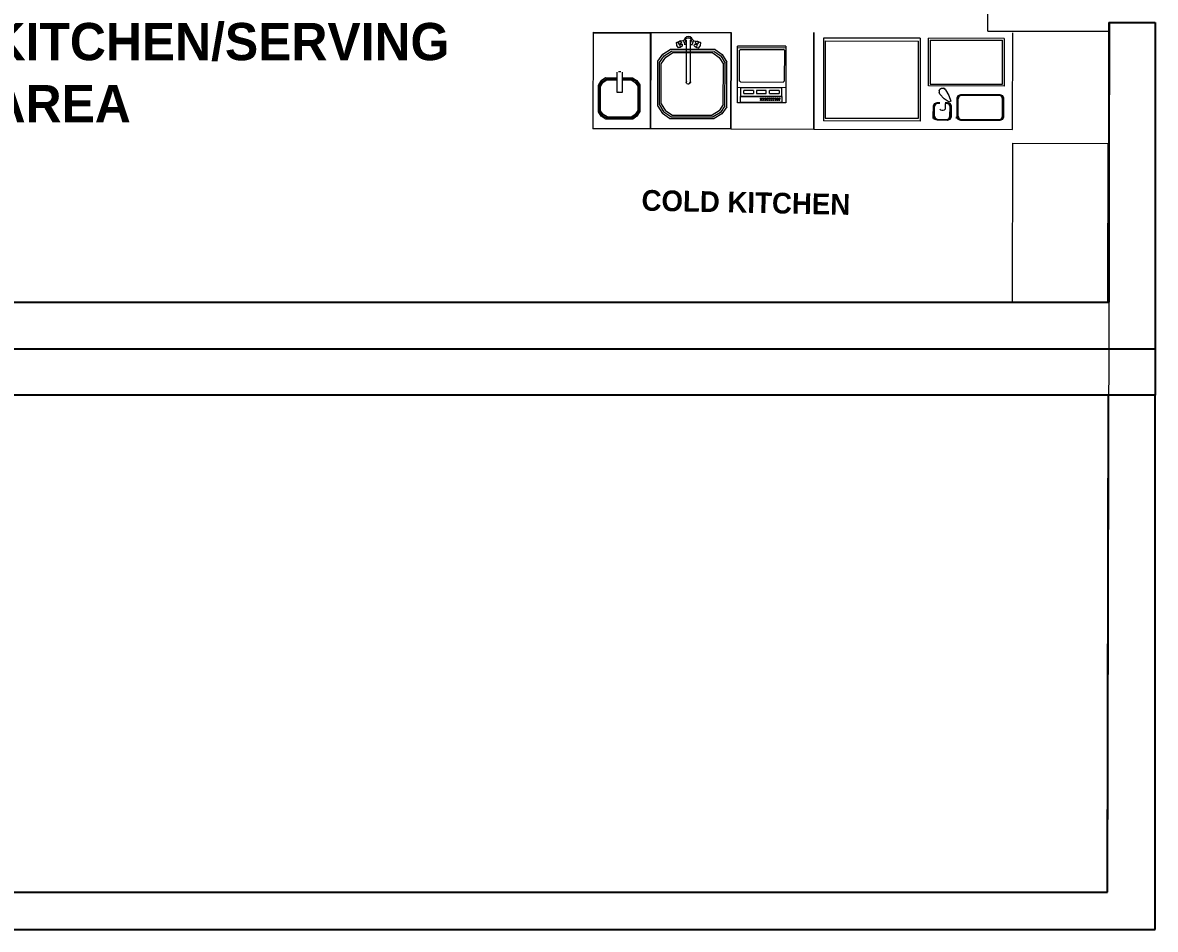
# Model space of a CAD drawing. Header units: inches. Extents: x 484217 to 497210, y -26946 to -21493.
# Drawn here: x 488042.6 to 488316.2, y -26437.7 to -26218.7 of the extents above; entities that cross this region are included whole.
import ezdxf

# ---------------------------------------------------------------- set-up
doc = ezdxf.new("R2010")
doc.units = ezdxf.units.IN
doc.header["$LTSCALE"] = 20
doc.header["$MEASUREMENT"] = 0
doc.linetypes.add('AUSGEZOGEN', pattern=[0])
for name, color, linetype in [('A-DIMENSION', 4, 'Continuous'), ('A-GLASS', 4, 'Continuous'), ('A-WALL', 7, 'Continuous'), ('K3-TEXT', 167, 'AUSGEZOGEN')]:
    doc.layers.add(name, color=color, linetype=linetype)
doc.layers.add('TC-EQUIPMENT', color=251, linetype='Continuous', lineweight=5)
doc.styles.get("Standard").update_dxf_attribs({"font": ''})
doc.styles.get('Standard').set_extended_font_data('MicrogrammaSSi', bold=True)

msp = doc.modelspace()

# ---------------------------------------------------------------- linework, layer by layer
for p, q in [((488304.59, -26428.72, 6.93), (488304.85, -26308.72, 6.93)), ((488316.15, -26437.72, 6.93), (488316.15, -26308.72, 6.93)), ((484317.68, -26428.72, 6.93), (488304.59, -26428.72, 6.93)), ((484306.43, -26437.72, 6.93), (488316.15, -26437.72, 6.93))]:
    msp.add_line(p, q)
at = {"layer": 'A-DIMENSION', "color": 8}
for p, q in [((488316.15, -26297.47, 6.93), (488316.15, -26308.72, 6.93)), ((488316.15, -26308.72, 6.93), (488019.54, -26308.72, 6.93))]:
    msp.add_line(p, q, dxfattribs=at)
at = {"layer": 'A-GLASS'}
msp.add_line((488304.9, -26218.72, 6.93), (488316.15, -26218.72, 6.93), dxfattribs=at)
at = {"layer": 'A-WALL'}
for p, q in [((488304.9, -26218.72, 6.93), (488304.9, -26286.22, 6.93)), ((488316.15, -26218.72, 6.93), (488316.15, -26297.47, 6.93)), ((488019.54, -26286.22, 6.93), (488304.9, -26286.22, 6.93)), ((488019.54, -26297.47, 6.93), (488316.15, -26297.47, 6.93))]:
    msp.add_line(p, q, dxfattribs=at)
at = {"layer": 'TC-EQUIPMENT'}
for p, q in [((488275.73, -26220.79, 3.81), (488275.73, -26179.95, 3.81)), ((488275.73, -26220.79, 3.81), (488304.9, -26220.79, 3.81)), ((488305.05, -26218.72, 6.93), (488304.59, -26428.72, 6.93)), ((488180.36, -26220.99, 6.93), (488180.3, -26244.33, 6.93)), ((488180.36, -26220.99, 6.93), (488213.7, -26221.06, 6.93)), ((488180.36, -26221.16, 6.93), (488194.26, -26221.19, 6.93)), ((488194.21, -26244.36, 6.93), (488194.26, -26221.02, 6.93)), ((488194.31, -26244.36, 6.93), (488194.36, -26221.02, 6.93)), ((488213.7, -26221.23, 6.93), (488194.36, -26221.19, 6.93)), ((488200.49, -26223.49, 6.93), (488201.21, -26223.19, 6.93)), ((488200.49, -26223.49, 6.93), (488200.82, -26223.4, 6.93)), ((488200.49, -26223.51, 6.93), (488200.49, -26223.49, 6.93)), ((488200.58, -26224.19, 6.93), (488200.49, -26223.51, 6.93)), ((488200.82, -26223.4, 6.93), (488201.37, -26223.15, 6.93)), ((488200.82, -26223.4, 6.93), (488200.85, -26223.41, 6.93)), ((488200.85, -26223.41, 6.93), (488201.59, -26223.29, 6.93)), ((488201.26, -26224.01, 6.93), (488200.85, -26223.41, 6.93)), ((488201.37, -26223.15, 6.93), (488201.21, -26223.19, 6.93)), ((488201.79, -26223.58, 6.93), (488201.26, -26224.01, 6.93)), ((488201.37, -26223.15, 6.93), (488202.01, -26223.07, 6.93)), ((488201.79, -26223.58, 6.93), (488201.59, -26223.29, 6.93)), ((488202.17, -26223.18, 6.93), (488202.01, -26223.07, 6.93)), ((488202.49, -26222.71, 6.93), (488202.1, -26223.13, 6.93)), ((488202.17, -26223.18, 6.93), (488202.32, -26223.4, 6.93)), ((488202.32, -26223.4, 6.93), (488202.43, -26223.67, 6.93)), ((488202.47, -26222.74, 6.93), (488202.53, -26222.63, 6.93)), ((488202.55, -26222.54, 6.93), (488202.51, -26222.72, 6.93)), ((488202.55, -26222.54, 6.93), (488202.91, -26222.18, 6.93)), ((488202.6, -26222.49, 6.93), (488202.71, -26222.3, 6.93)), ((488202.69, -26223.07, 6.93), (488202.79, -26222.74, 6.93)), ((488202.79, -26223.41, 6.93), (488202.69, -26223.07, 6.93)), ((488202.71, -26222.3, 6.93), (488202.9, -26222.2, 6.93)), ((488203.05, -26222.47, 6.93), (488202.79, -26222.74, 6.93)), ((488202.95, -26223.57, 6.93), (488202.79, -26223.41, 6.93)), ((488203.4, -26222.05, 6.93), (488202.91, -26222.18, 6.93)), ((488202.93, -26233.18, 6.93), (488202.95, -26222.95, 6.93)), ((488202.94, -26222.17, 6.93), (488203.18, -26222.04, 6.93)), ((488203.05, -26222.47, 6.93), (488203.39, -26222.38, 6.93)), ((488203.18, -26222.04, 6.93), (488203.69, -26222.04, 6.93)), ((488203.39, -26222.38, 6.93), (488203.72, -26222.48, 6.93)), ((488203.89, -26222.18, 6.93), (488203.4, -26222.05, 6.93)), ((488203.69, -26222.04, 6.93), (488204.17, -26222.3, 6.93)), ((488203.72, -26222.48, 6.93), (488203.99, -26222.74, 6.93)), ((488203.82, -26222.96, 6.93), (488203.8, -26233.2, 6.93)), ((488203.99, -26223.41, 6.93), (488203.82, -26223.58, 6.93)), ((488203.84, -26223.56, 6.93), (488203.84, -26223.56, 6.93)), ((488203.84, -26223.56, 6.93), (488203.84, -26223.56, 6.93)), ((488204.25, -26222.55, 6.93), (488203.89, -26222.18, 6.93)), ((488203.99, -26222.74, 6.93), (488204.09, -26223.08, 6.93)), ((488204.09, -26223.08, 6.93), (488203.99, -26223.41, 6.93)), ((488204.42, -26222.78, 6.93), (488204.17, -26222.3, 6.93)), ((488204.28, -26222.69, 6.93), (488204.25, -26222.55, 6.93)), ((488204.74, -26223.12, 6.93), (488204.32, -26222.69, 6.93)), ((488204.49, -26223.4, 6.93), (488204.38, -26223.68, 6.93)), ((488204.42, -26222.78, 6.93), (488204.42, -26222.79, 6.93)), ((488204.49, -26223.4, 6.93), (488204.64, -26223.18, 6.93)), ((488204.64, -26223.18, 6.93), (488204.81, -26223.08, 6.93)), ((488205.22, -26223.3, 6.93), (488204.64, -26223.18, 6.93)), ((488205.22, -26223.3, 6.93), (488205.02, -26223.59, 6.93)), ((488205.54, -26224.02, 6.93), (488205.02, -26223.59, 6.93)), ((488205.96, -26223.43, 6.93), (488205.22, -26223.3, 6.93)), ((488205.44, -26223.16, 6.93), (488205.6, -26223.2, 6.93)), ((488205.99, -26223.41, 6.93), (488205.44, -26223.16, 6.93)), ((488205.54, -26224.02, 6.93), (488205.96, -26223.43, 6.93)), ((488205.6, -26223.2, 6.93), (488206.32, -26223.5, 6.93)), ((488205.96, -26223.43, 6.93), (488205.99, -26223.41, 6.93)), ((488206.32, -26223.5, 6.93), (488205.99, -26223.41, 6.93)), ((488206.33, -26223.53, 6.93), (488206.23, -26224.21, 6.93)), ((488206.32, -26223.5, 6.93), (488206.33, -26223.53, 6.93)), ((488213.7, -26221.06, 6.93), (488213.65, -26244.4, 6.93)), ((488213.65, -26244.4, 6.93), (488213.7, -26221.06, 6.93)), ((488233.65, -26244.45, 6.93), (488233.7, -26221.11, 6.93)), ((488233.7, -26221.11, 6.93), (488233.65, -26244.45, 6.93)), ((488236.03, -26222.45, 6.93), (488235.99, -26242.45, 6.93)), ((488259.37, -26222.5, 6.93), (488236.03, -26222.45, 6.93)), ((488236.43, -26223.11, 6.93), (488236.39, -26241.78, 6.93)), ((488236.43, -26223.11, 6.93), (488258.97, -26223.16, 6.93)), ((488258.93, -26241.83, 6.93), (488258.97, -26223.16, 6.93)), ((488259.37, -26222.5, 6.93), (488259.33, -26242.5, 6.93)), ((488261.38, -26234, 6.93), (488261.4, -26222.5, 6.93)), ((488279.68, -26222.54, 6.93), (488261.4, -26222.5, 6.93)), ((488261.8, -26222.94, 6.93), (488261.78, -26233.57, 6.93)), ((488261.8, -26222.94, 6.93), (488279.27, -26222.97, 6.93)), ((488279.25, -26233.61, 6.93), (488279.27, -26222.97, 6.93)), ((488279.68, -26222.54, 6.93), (488279.65, -26234.04, 6.93)), ((488281.66, -26244.55, 6.93), (488281.71, -26221.21, 6.93)), ((488196.01, -26228.03, 6.93), (488197.18, -26226.33, 6.93)), ((488197.18, -26226.33, 6.93), (488199.02, -26225.2, 6.93)), ((488197.55, -26226.7, 6.93), (488199.32, -26225.63, 6.93)), ((488197.91, -26227.06, 6.93), (488199.55, -26226.03, 6.93)), ((488209.85, -26225.22, 6.93), (488199.02, -26225.2, 6.93)), ((488209.62, -26225.66, 6.93), (488199.32, -26225.63, 6.93)), ((488209.32, -26226.05, 6.93), (488199.55, -26226.03, 6.93)), ((488200.59, -26224.24, 6.93), (488200.58, -26224.19, 6.93)), ((488201.01, -26224.83, 6.93), (488200.59, -26224.24, 6.93)), ((488201.04, -26224.84, 6.93), (488201.01, -26224.83, 6.93)), ((488201.36, -26224.76, 6.93), (488201.04, -26224.84, 6.93)), ((488201.26, -26224.01, 6.93), (488201.28, -26224.05, 6.93)), ((488201.28, -26224.05, 6.93), (488201.94, -26223.95, 6.93)), ((488201.28, -26224.05, 6.93), (488201.37, -26224.73, 6.93)), ((488201.37, -26224.73, 6.93), (488201.36, -26224.76, 6.93)), ((488201.99, -26224.29, 6.93), (488201.37, -26224.73, 6.93)), ((488201.99, -26224.29, 6.93), (488201.94, -26223.95, 6.93)), ((488202.95, -26224.02, 6.93), (488202.34, -26224.02, 6.93)), ((488202.36, -26224.01, 6.93), (488202.39, -26224, 6.93)), ((488202.4, -26223.98, 6.93), (488202.39, -26224, 6.93)), ((488202.43, -26223.67, 6.93), (488202.47, -26223.93, 6.93)), ((488203.82, -26223.99, 6.93), (488204.42, -26224, 6.93)), ((488204.38, -26223.68, 6.93), (488204.34, -26223.94, 6.93)), ((488204.82, -26224.29, 6.93), (488204.87, -26223.96, 6.93)), ((488204.82, -26224.29, 6.93), (488205.43, -26224.74, 6.93)), ((488205.53, -26224.06, 6.93), (488204.87, -26223.96, 6.93)), ((488205.43, -26224.74, 6.93), (488205.53, -26224.06, 6.93)), ((488205.44, -26224.77, 6.93), (488205.43, -26224.74, 6.93)), ((488205.77, -26224.86, 6.93), (488205.44, -26224.77, 6.93)), ((488205.53, -26224.06, 6.93), (488205.54, -26224.02, 6.93)), ((488205.79, -26224.84, 6.93), (488205.77, -26224.86, 6.93)), ((488206.22, -26224.25, 6.93), (488205.79, -26224.84, 6.93)), ((488206.23, -26224.21, 6.93), (488206.22, -26224.25, 6.93)), ((488209.32, -26226.05, 6.93), (488210.85, -26227.13, 6.93)), ((488209.62, -26225.66, 6.93), (488211.22, -26226.76, 6.93)), ((488209.85, -26225.22, 6.93), (488211.55, -26226.39, 6.93)), ((488215.23, -26238.07, 6.93), (488215.26, -26224.4, 6.93)), ((488226.93, -26224.42, 6.93), (488215.26, -26224.4, 6.93)), ((488215.26, -26224.76, 6.93), (488226.93, -26224.78, 6.93)), ((488215.71, -26232.86, 6.93), (488215.73, -26225.37, 6.93)), ((488215.73, -26225.37, 6.93), (488215.96, -26225.2, 6.93)), ((488215.96, -26225.2, 6.93), (488226.33, -26225.22, 6.93)), ((488226.56, -26225.39, 6.93), (488226.33, -26225.22, 6.93)), ((488226.56, -26225.39, 6.93), (488226.54, -26232.89, 6.93)), ((488226.93, -26224.42, 6.93), (488226.9, -26238.09, 6.93)), ((488195.99, -26238.86, 6.93), (488196.01, -26228.03, 6.93)), ((488196.42, -26238.6, 6.93), (488196.44, -26228.33, 6.93)), ((488196.44, -26228.33, 6.93), (488197.55, -26226.7, 6.93)), ((488196.82, -26238.36, 6.93), (488196.84, -26228.63, 6.93)), ((488196.84, -26228.63, 6.93), (488197.91, -26227.06, 6.93)), ((488210.85, -26227.13, 6.93), (488211.85, -26228.76, 6.93)), ((488211.22, -26226.76, 6.93), (488212.25, -26228.53, 6.93)), ((488211.55, -26226.39, 6.93), (488212.68, -26228.23, 6.93)), ((488211.82, -26238.53, 6.93), (488211.85, -26228.76, 6.93)), ((488212.22, -26238.83, 6.93), (488212.25, -26228.53, 6.93)), ((488212.66, -26239.07, 6.93), (488212.68, -26228.23, 6.93)), ((488186.16, -26235.57, 6.93), (488186.17, -26230.67, 6.93)), ((488186.5, -26230.51, 6.93), (488187.04, -26230.51, 6.93)), ((488187.37, -26230.68, 6.93), (488187.36, -26235.58, 6.93)), ((488181.65, -26240.3, 6.93), (488181.66, -26233.8, 6.93)), ((488181.66, -26233.8, 6.93), (488182.34, -26232.7, 6.93)), ((488181.91, -26240.16, 6.93), (488181.92, -26233.98, 6.93)), ((488181.92, -26233.98, 6.93), (488182.54, -26232.92, 6.93)), ((488182.15, -26239.98, 6.93), (488182.16, -26234.12, 6.93)), ((488182.16, -26234.12, 6.93), (488182.76, -26233.14, 6.93)), ((488182.34, -26232.7, 6.93), (488183.37, -26232, 6.93)), ((488182.54, -26232.92, 6.93), (488183.51, -26232.26, 6.93)), ((488182.76, -26233.14, 6.93), (488183.68, -26232.5, 6.93)), ((488183.37, -26232, 6.93), (488186.17, -26232.01, 6.93)), ((488183.51, -26232.26, 6.93), (488186.17, -26232.27, 6.93)), ((488183.68, -26232.5, 6.93), (488186.17, -26232.51, 6.93)), ((488187.37, -26232.01, 6.93), (488189.87, -26232.01, 6.93)), ((488187.37, -26232.27, 6.93), (488189.69, -26232.27, 6.93)), ((488187.37, -26232.51, 6.93), (488189.55, -26232.51, 6.93)), ((488189.55, -26232.51, 6.93), (488190.53, -26233.14, 6.93)), ((488189.69, -26232.27, 6.93), (488190.75, -26232.92, 6.93)), ((488189.87, -26232.01, 6.93), (488190.97, -26232.7, 6.93)), ((488190.53, -26233.14, 6.93), (488191.16, -26234.08, 6.93)), ((488190.75, -26232.92, 6.93), (488191.4, -26233.9, 6.93)), ((488190.97, -26232.7, 6.93), (488191.66, -26233.72, 6.93)), ((488191.16, -26234.08, 6.93), (488191.15, -26239.92, 6.93)), ((488191.4, -26233.9, 6.93), (488191.39, -26240.06, 6.93)), ((488191.66, -26233.72, 6.93), (488191.65, -26240.22, 6.93)), ((488202.93, -26232.84, 6.93), (488202.86, -26233.08, 6.93)), ((488202.93, -26233.31, 6.93), (488202.86, -26233.08, 6.93)), ((488203.13, -26233.51, 6.93), (488202.93, -26233.31, 6.93)), ((488203.05, -26233.39, 6.93), (488203.25, -26233.51, 6.93)), ((488203.36, -26233.58, 6.93), (488203.13, -26233.51, 6.93)), ((488203.25, -26233.51, 6.93), (488203.48, -26233.51, 6.93)), ((488203.6, -26233.51, 6.93), (488203.36, -26233.58, 6.93)), ((488203.48, -26233.51, 6.93), (488203.68, -26233.39, 6.93)), ((488203.8, -26233.31, 6.93), (488203.6, -26233.51, 6.93)), ((488203.68, -26233.39, 6.93), (488203.8, -26233.2, 6.93)), ((488203.8, -26232.84, 6.93), (488203.87, -26233.08, 6.93)), ((488203.87, -26233.08, 6.93), (488203.8, -26233.31, 6.93)), ((488215.24, -26234.33, 6.93), (488226.91, -26234.36, 6.93)), ((488215.94, -26233.03, 6.93), (488215.71, -26232.86, 6.93)), ((488215.94, -26233.03, 6.93), (488226.31, -26233.06, 6.93)), ((488215.97, -26234.4, 6.93), (488215.97, -26236.5, 6.93)), ((488225.97, -26234.46, 6.93), (488215.97, -26234.44, 6.93)), ((488225.97, -26236.52, 6.93), (488225.97, -26234.43, 6.93)), ((488226.54, -26232.89, 6.93), (488226.31, -26233.06, 6.93)), ((488279.65, -26234.04, 6.93), (488261.38, -26234, 6.93)), ((488261.78, -26233.57, 6.93), (488279.25, -26233.61, 6.93)), ((488186.16, -26235.51, 6.93), (488186.49, -26235.47, 6.93)), ((488186.49, -26235.61, 6.93), (488186.16, -26235.57, 6.93)), ((488186.49, -26235.47, 6.93), (488187.03, -26235.48, 6.93)), ((488187.03, -26235.61, 6.93), (488186.49, -26235.61, 6.93)), ((488187.03, -26235.48, 6.93), (488187.36, -26235.51, 6.93)), ((488187.36, -26235.58, 6.93), (488187.03, -26235.61, 6.93)), ((488215.96, -26238, 6.93), (488215.97, -26236.56, 6.93)), ((488215.97, -26236.5, 6.93), (488225.97, -26236.52, 6.93)), ((488225.97, -26236.58, 6.93), (488215.97, -26236.56, 6.93)), ((488215.97, -26236.57, 6.93), (488225.97, -26236.59, 6.93)), ((488219.1, -26235.1, 6.93), (488216.74, -26235.09, 6.93)), ((488216.74, -26235.85, 6.93), (488216.74, -26235.09, 6.93)), ((488216.74, -26235.85, 6.93), (488219.1, -26235.86, 6.93)), ((488219.1, -26235.1, 6.93), (488219.1, -26235.86, 6.93)), ((488219.84, -26235.1, 6.93), (488219.84, -26235.86, 6.93)), ((488222.2, -26235.1, 6.93), (488219.84, -26235.1, 6.93)), ((488219.84, -26235.86, 6.93), (488222.2, -26235.86, 6.93)), ((488222.2, -26235.86, 6.93), (488222.2, -26235.1, 6.93)), ((488222.97, -26235.86, 6.93), (488222.97, -26235.11, 6.93)), ((488225.34, -26235.11, 6.93), (488222.97, -26235.11, 6.93)), ((488222.97, -26235.86, 6.93), (488225.33, -26235.87, 6.93)), ((488225.34, -26235.11, 6.93), (488225.33, -26235.87, 6.93)), ((488225.97, -26236.58, 6.93), (488225.97, -26238.02, 6.93)), ((488263.91, -26235.15, 6.93), (488264.13, -26234.77, 6.93)), ((488263.91, -26235.15, 6.93), (488264.13, -26234.77, 6.93)), ((488263.91, -26235.15, 6.93), (488263.91, -26235.6, 6.93)), ((488264.13, -26235.99, 6.93), (488263.91, -26235.6, 6.93)), ((488263.98, -26235.69, 6.93), (488263.91, -26235.6, 6.93)), ((488264.13, -26235.99, 6.93), (488263.91, -26235.6, 6.93)), ((488265.19, -26237.13, 6.93), (488264.12, -26235.97, 6.93)), ((488264.13, -26234.77, 6.93), (488264.52, -26234.54, 6.93)), ((488264.13, -26234.77, 6.93), (488264.52, -26234.54, 6.93)), ((488264.15, -26236, 6.93), (488264.13, -26235.99, 6.93)), ((488264.52, -26234.54, 6.93), (488264.97, -26234.55, 6.93)), ((488264.97, -26234.55, 6.93), (488265.36, -26234.77, 6.93)), ((488265.36, -26234.77, 6.93), (488264.97, -26234.55, 6.93)), ((488266.36, -26237.96, 6.93), (488265.19, -26237.13, 6.93)), ((488265.36, -26234.77, 6.93), (488265.46, -26234.96, 6.93)), ((488265.36, -26234.77, 6.93), (488265.46, -26234.96, 6.93)), ((488265.47, -26234.96, 6.93), (488266.28, -26236.3, 6.93)), ((488266.28, -26236.3, 6.93), (488266.75, -26237.66, 6.93)), ((488268.26, -26241.59, 6.93), (488268.27, -26236.82, 6.93)), ((488268.27, -26236.82, 6.93), (488268.54, -26236.29, 6.93)), ((488268.4, -26241.45, 6.93), (488268.41, -26236.95, 6.93)), ((488268.41, -26236.95, 6.93), (488268.68, -26236.42, 6.93)), ((488268.53, -26241.32, 6.93), (488268.54, -26237.09, 6.93)), ((488268.54, -26236.29, 6.93), (488269.21, -26236.09, 6.93)), ((488268.81, -26236.49, 6.93), (488268.54, -26237.09, 6.93)), ((488268.68, -26236.42, 6.93), (488269.34, -26236.16, 6.93)), ((488269.48, -26236.29, 6.93), (488268.81, -26236.49, 6.93)), ((488269.21, -26236.09, 6.93), (488278.58, -26236.11, 6.93)), ((488269.34, -26236.16, 6.93), (488278.45, -26236.17, 6.93)), ((488278.31, -26236.31, 6.93), (488269.48, -26236.29, 6.93)), ((488278.98, -26236.51, 6.93), (488278.31, -26236.31, 6.93)), ((488278.45, -26236.17, 6.93), (488279.11, -26236.44, 6.93)), ((488278.58, -26236.11, 6.93), (488279.24, -26236.31, 6.93)), ((488279.24, -26237.11, 6.93), (488278.98, -26236.51, 6.93)), ((488279.11, -26236.44, 6.93), (488279.38, -26236.98, 6.93)), ((488279.23, -26241.34, 6.93), (488279.24, -26237.11, 6.93)), ((488279.24, -26236.31, 6.93), (488279.51, -26236.84, 6.93)), ((488279.38, -26236.98, 6.93), (488279.37, -26241.48, 6.93)), ((488279.51, -26236.84, 6.93), (488279.5, -26241.61, 6.93)), ((488182.77, -26240.9, 6.93), (488182.15, -26239.98, 6.93)), ((488191.15, -26239.92, 6.93), (488190.53, -26240.9, 6.93)), ((488195.99, -26238.86, 6.93), (488197.12, -26240.7, 6.93)), ((488196.42, -26238.6, 6.93), (488197.48, -26240.37, 6.93)), ((488196.82, -26238.36, 6.93), (488197.85, -26240, 6.93)), ((488199.42, -26241.04, 6.93), (488197.85, -26240, 6.93)), ((488211.82, -26238.53, 6.93), (488210.79, -26240.06, 6.93)), ((488212.22, -26238.83, 6.93), (488211.15, -26240.43, 6.93)), ((488212.66, -26239.07, 6.93), (488211.49, -26240.76, 6.93)), ((488226.9, -26238.09, 6.93), (488215.23, -26238.07, 6.93)), ((488225.97, -26238.02, 6.93), (488215.96, -26238, 6.93)), ((488262.53, -26241.57, 6.93), (488262.54, -26238.74, 6.93)), ((488262.54, -26238.74, 6.93), (488262.8, -26238.21, 6.93)), ((488262.66, -26241.44, 6.93), (488262.67, -26238.87, 6.93)), ((488262.67, -26238.87, 6.93), (488262.94, -26238.34, 6.93)), ((488262.8, -26238.21, 6.93), (488263.47, -26238.01, 6.93)), ((488263.07, -26238.41, 6.93), (488262.8, -26239.01, 6.93)), ((488262.8, -26241.31, 6.93), (488262.8, -26239.01, 6.93)), ((488262.94, -26238.34, 6.93), (488263.6, -26238.08, 6.93)), ((488263.74, -26238.21, 6.93), (488263.07, -26238.41, 6.93)), ((488263.47, -26238.01, 6.93), (488264.1, -26238.01, 6.93)), ((488263.6, -26238.08, 6.93), (488264.1, -26238.08, 6.93)), ((488264.1, -26238.21, 6.93), (488263.74, -26238.21, 6.93)), ((488264.1, -26239.61, 6.93), (488264.27, -26239.76, 6.93)), ((488264.27, -26239.76, 6.93), (488264.57, -26239.86, 6.93)), ((488264.57, -26239.86, 6.93), (488264.9, -26239.86, 6.93)), ((488264.9, -26239.86, 6.93), (488265.2, -26239.76, 6.93)), ((488265.2, -26239.76, 6.93), (488265.37, -26239.61, 6.93)), ((488265.37, -26238.01, 6.93), (488265.9, -26238.01, 6.93)), ((488265.37, -26238.08, 6.93), (488265.77, -26238.08, 6.93)), ((488265.64, -26238.21, 6.93), (488265.37, -26238.21, 6.93)), ((488265.37, -26238.27, 6.93), (488265.37, -26239.61, 6.93)), ((488266.3, -26238.42, 6.93), (488265.64, -26238.21, 6.93)), ((488265.77, -26238.08, 6.93), (488266.44, -26238.35, 6.93)), ((488265.9, -26238.01, 6.93), (488266.57, -26238.22, 6.93)), ((488266.57, -26239.02, 6.93), (488266.3, -26238.42, 6.93)), ((488266.75, -26237.66, 6.93), (488266.36, -26237.96, 6.93)), ((488266.44, -26238.35, 6.93), (488266.7, -26238.88, 6.93)), ((488266.56, -26241.32, 6.93), (488266.57, -26239.02, 6.93)), ((488266.57, -26238.22, 6.93), (488266.84, -26238.75, 6.93)), ((488266.7, -26238.88, 6.93), (488266.7, -26241.45, 6.93)), ((488266.84, -26238.75, 6.93), (488266.83, -26241.58, 6.93)), ((488182.35, -26241.32, 6.93), (488181.65, -26240.3, 6.93)), ((488182.55, -26241.12, 6.93), (488181.91, -26240.16, 6.93)), ((488183.44, -26242, 6.93), (488182.35, -26241.32, 6.93)), ((488183.6, -26241.74, 6.93), (488182.55, -26241.12, 6.93)), ((488183.74, -26241.5, 6.93), (488182.77, -26240.9, 6.93)), ((488189.95, -26242.02, 6.93), (488183.44, -26242, 6.93)), ((488189.77, -26241.76, 6.93), (488183.6, -26241.74, 6.93)), ((488189.59, -26241.52, 6.93), (488183.74, -26241.5, 6.93)), ((488190.53, -26240.9, 6.93), (488189.59, -26241.52, 6.93)), ((488190.75, -26241.12, 6.93), (488189.77, -26241.76, 6.93)), ((488190.97, -26241.32, 6.93), (488189.95, -26242.02, 6.93)), ((488191.39, -26240.06, 6.93), (488190.75, -26241.12, 6.93)), ((488191.65, -26240.22, 6.93), (488190.97, -26241.32, 6.93)), ((488198.81, -26241.87, 6.93), (488197.12, -26240.7, 6.93)), ((488199.12, -26241.44, 6.93), (488197.48, -26240.37, 6.93)), ((488198.81, -26241.87, 6.93), (488209.65, -26241.89, 6.93)), ((488199.12, -26241.44, 6.93), (488209.38, -26241.46, 6.93)), ((488199.42, -26241.04, 6.93), (488209.15, -26241.06, 6.93)), ((488210.79, -26240.06, 6.93), (488209.15, -26241.06, 6.93)), ((488211.15, -26240.43, 6.93), (488209.38, -26241.46, 6.93)), ((488211.49, -26240.76, 6.93), (488209.65, -26241.89, 6.93)), ((488259.33, -26242.5, 6.93), (488235.99, -26242.45, 6.93)), ((488236.39, -26241.78, 6.93), (488258.93, -26241.83, 6.93)), ((488262.4, -26241.44, 6.93), (488262.4, -26241.87, 6.93)), ((488262.79, -26242.11, 6.93), (488262.53, -26241.57, 6.93)), ((488262.93, -26241.98, 6.93), (488262.66, -26241.44, 6.93)), ((488263.46, -26242.31, 6.93), (488262.79, -26242.11, 6.93)), ((488262.8, -26241.31, 6.93), (488263.06, -26241.91, 6.93)), ((488263.6, -26242.24, 6.93), (488262.93, -26241.98, 6.93)), ((488263.06, -26241.91, 6.93), (488263.73, -26242.11, 6.93)), ((488265.9, -26242.32, 6.93), (488263.46, -26242.31, 6.93)), ((488265.76, -26242.25, 6.93), (488263.6, -26242.24, 6.93)), ((488263.73, -26242.11, 6.93), (488265.76, -26242.11, 6.93)), ((488265.76, -26242.11, 6.93), (488266.3, -26241.92, 6.93)), ((488266.43, -26241.98, 6.93), (488265.76, -26242.25, 6.93)), ((488266.56, -26242.12, 6.93), (488265.9, -26242.32, 6.93)), ((488266.3, -26241.92, 6.93), (488266.56, -26241.32, 6.93)), ((488266.7, -26241.45, 6.93), (488266.43, -26241.98, 6.93)), ((488266.83, -26241.58, 6.93), (488266.56, -26242.12, 6.93)), ((488268.13, -26241.89, 6.93), (488268.13, -26241.45, 6.93)), ((488268.53, -26242.12, 6.93), (488268.26, -26241.59, 6.93)), ((488268.66, -26241.99, 6.93), (488268.4, -26241.45, 6.93)), ((488268.53, -26241.32, 6.93), (488268.8, -26241.92, 6.93)), ((488269.2, -26242.32, 6.93), (488268.53, -26242.12, 6.93)), ((488269.33, -26242.26, 6.93), (488268.66, -26241.99, 6.93)), ((488268.8, -26241.92, 6.93), (488269.46, -26242.12, 6.93)), ((488278.56, -26242.34, 6.93), (488269.2, -26242.32, 6.93)), ((488278.43, -26242.28, 6.93), (488269.33, -26242.26, 6.93)), ((488269.46, -26242.12, 6.93), (488278.43, -26242.14, 6.93)), ((488278.43, -26242.14, 6.93), (488278.97, -26241.94, 6.93)), ((488279.1, -26242.01, 6.93), (488278.43, -26242.28, 6.93)), ((488279.23, -26242.14, 6.93), (488278.56, -26242.34, 6.93)), ((488278.97, -26241.94, 6.93), (488279.23, -26241.34, 6.93)), ((488279.37, -26241.48, 6.93), (488279.1, -26242.01, 6.93)), ((488279.5, -26241.61, 6.93), (488279.23, -26242.14, 6.93)), ((488213.65, -26244.4, 6.93), (488180.3, -26244.33, 6.93)), ((488213.65, -26244.4, 6.93), (488233.65, -26244.45, 6.93)), ((488233.65, -26244.45, 6.93), (488281.66, -26244.55, 6.93)), ((488281.65, -26247.83, 6.93), (488281.56, -26286.17, 6.93)), ((488281.65, -26247.83, 6.93), (488304.99, -26247.88, 6.93)), ((488304.7, -26286.22, 6.93), (488304.79, -26247.88, 6.93)), ((488304.99, -26247.88, 6.93), (488304.9, -26286.22, 6.93)), ((488304.9, -26286.22, 6.93), (488281.56, -26286.17, 6.93))]:
    msp.add_line(p, q, dxfattribs=at)
for centre in [(488220.93, -26237.06, 6.93), (488221.43, -26237.06, 6.93), (488221.97, -26237.06, 6.93), (488222.43, -26237.07, 6.93), (488222.9, -26237.07, 6.93), (488223.37, -26237.07, 6.93), (488223.87, -26237.07, 6.93), (488224.4, -26237.07, 6.93), (488224.87, -26237.07, 6.93), (488225.34, -26237.07, 6.93), (488220.93, -26237.42, 6.93), (488221.43, -26237.42, 6.93), (488221.97, -26237.42, 6.93), (488222.43, -26237.42, 6.93), (488222.9, -26237.42, 6.93), (488223.37, -26237.42, 6.93), (488223.87, -26237.42, 6.93), (488224.4, -26237.42, 6.93), (488224.87, -26237.42, 6.93), (488225.33, -26237.42, 6.93)]:
    msp.add_circle(centre, 0.136, dxfattribs=at)

# ---------------------------------------------------------------- texts
at = {"insert": (488034.64, -26218.79), "char_height": 9, "attachment_point": 1}
msp.add_mtext_dynamic_manual_height_columns('{\\fBahnschrift Light|b1|i0|c0|p34;KITCHEN/SERVING\\PAREA}', width=7.4099, gutter_width=1.5, heights=[0], dxfattribs=at)
at = {"layer": 'K3-TEXT', "width": 0.9975}
msp.add_text('COLD KITCHEN', height=5.0011, rotation=358.8081, dxfattribs=at).set_placement((488192.03, -26264.11, 6.93))

doc.saveas('drawing.dxf')
